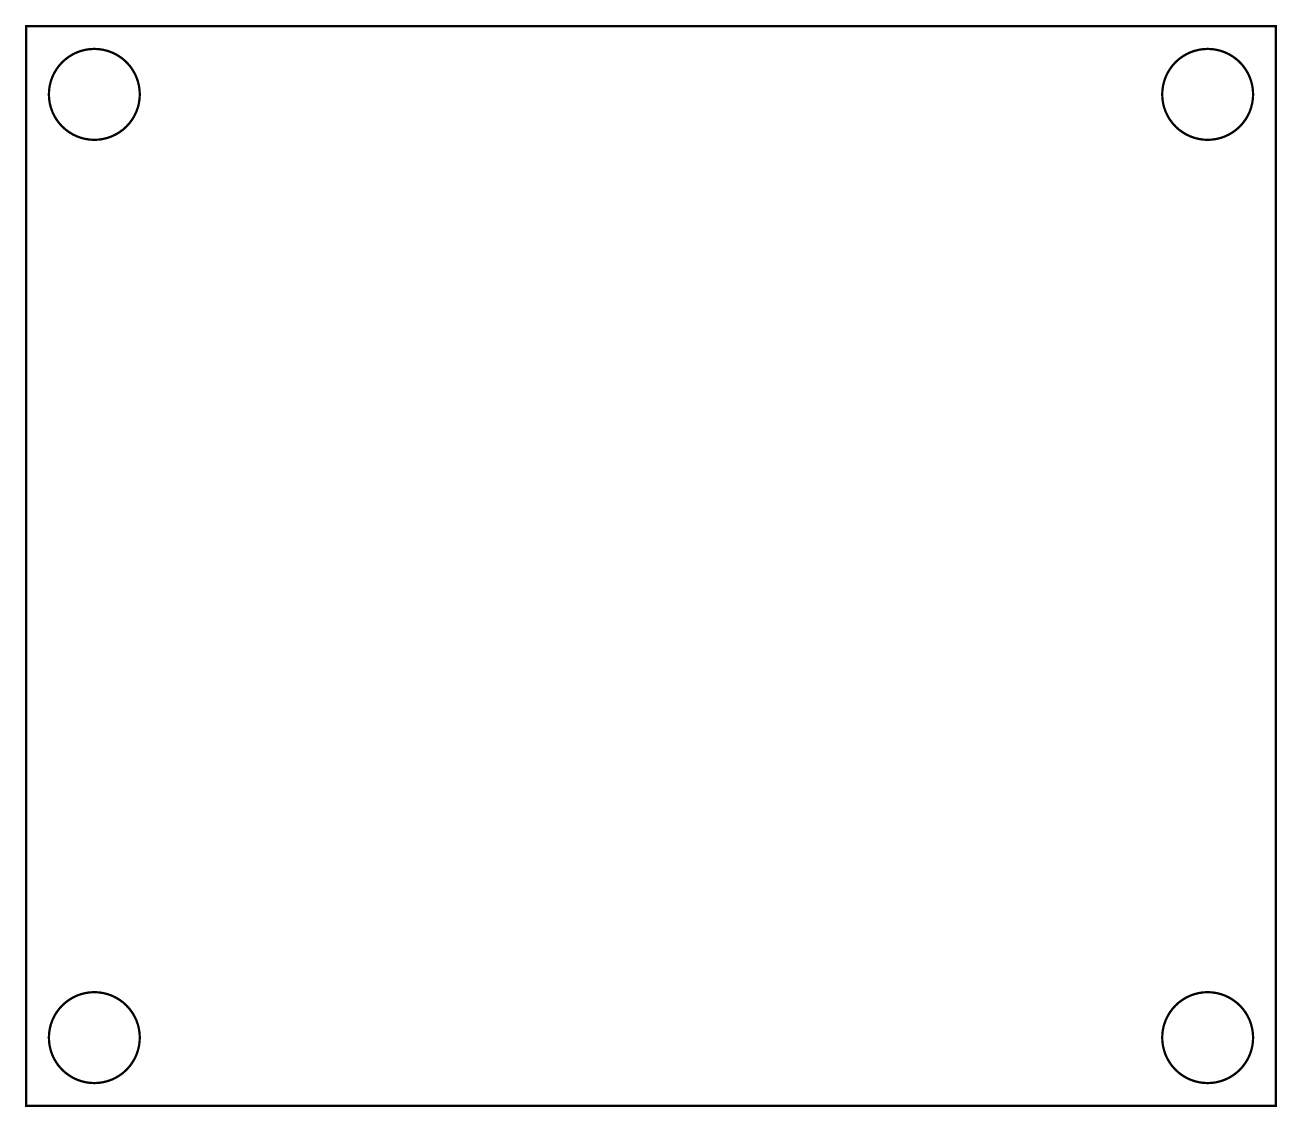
# Model space of a CAD drawing. Header units: millimetres. Extents: x -0.1 to 55.1, y -0.1 to 47.6.
import ezdxf

# ---------------------------------------------------------------- set-up
doc = ezdxf.new("R2010")
doc.units = ezdxf.units.MM
doc.header["$MEASUREMENT"] = 0
doc.layers.add('Board-Outline-Layer', color=7, linetype='Continuous', true_color=0xff00ff)

msp = doc.modelspace()

# ---------------------------------------------------------------- linework, layer by layer
at = {"layer": 'Board-Outline-Layer', "const_width": 0.1}
msp.add_lwpolyline([(0, 0), (0, 47.5), (55, 47.5), (55, 0)], close=True, dxfattribs=at)
for points in [[(1, 44.5, 1), (5, 44.5, 1)], [(50, 44.5, 1), (54, 44.5, 1)], [(1, 3, 1), (5, 3, 1)], [(50, 3, 1), (54, 3, 1)]]:
    msp.add_lwpolyline(points, format="xyb", close=True, dxfattribs=at)

doc.saveas('drawing.dxf')
